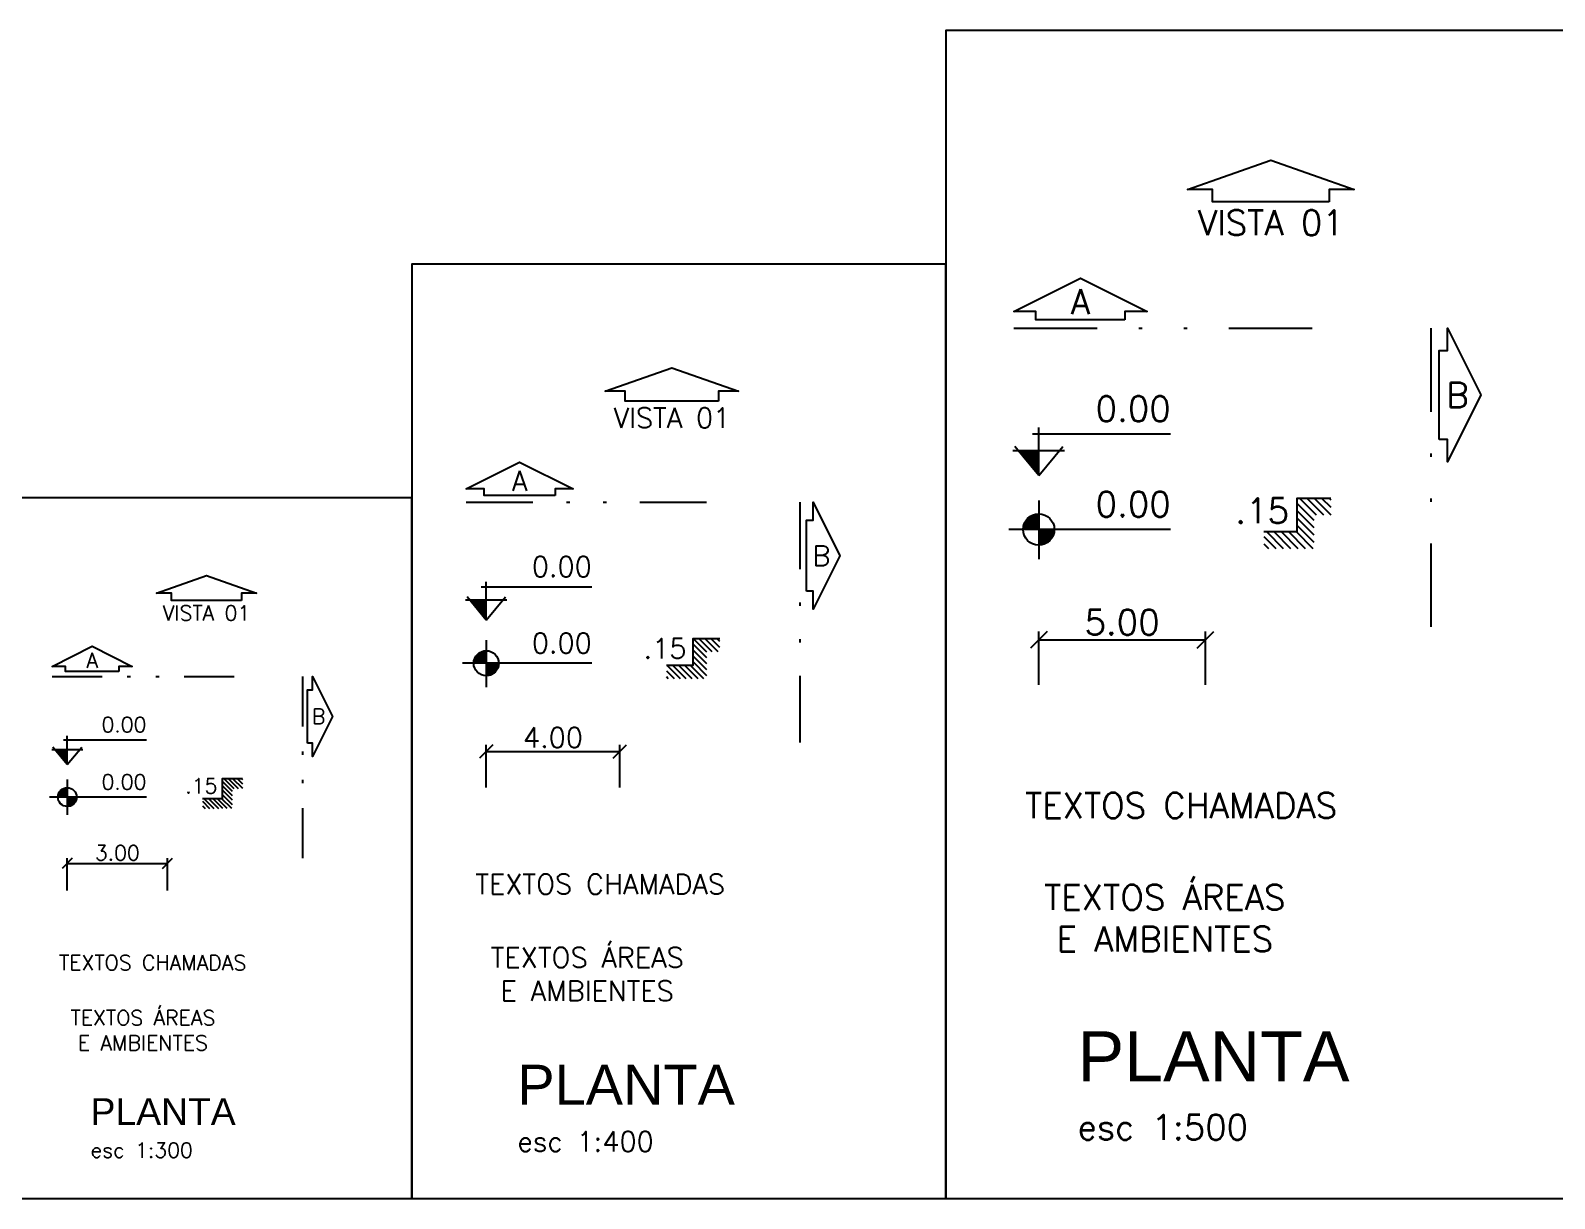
# Model space of a CAD drawing. Header units: millimetres. Extents: x 582 to 770, y 549 to 706.
# Drawn here: x 628.29 to 673.96, y 548.85 to 583.85 of the extents above; entities that cross this region are included whole.
import ezdxf

# ---------------------------------------------------------------- set-up
doc = ezdxf.new("R2010")
doc.units = ezdxf.units.MM
doc.linetypes.add('DIVIDE', pattern=[1.25, 0.5, -0.25, 0, -0.25, 0, -0.25])
for name, color, linetype in [('ARQ-COTAS', 30, 'Continuous'), ('ARQ-LINHACORTE', 3, 'DIVIDE'), ('ARQ-NIVEL', 1, 'Continuous'), ('ARQ-TEXTO2', 2, 'Continuous'), ('ARQ-TEXTO3', 3, 'Continuous'), ('ARQ-TEXTO4', 4, 'Continuous')]:
    doc.layers.add(name, color=color, linetype=linetype)
doc.styles.add('ROMANS', font='romans.shx')
doc.dimstyles.new('1-300', dxfattribs={"dimscale": 3, "dimtxt": 0.15, "dimasz": 0.1, "dimexe": 0.05, "dimexo": 0.1, "dimgap": 0.03, "dimtad": 1, "dimzin": 5, "dimdsep": 46, "dimtxsty": 'ROMANS', "dimblk": 'OBLIQUE', "dimcen": 0, "dimclrd": 256, "dimclre": 256, "dimclrt": 2, "dimadec": 0, "dimazin": 0, "dimtfac": 1, "dimtofl": 0, "dimtmove": 2, "dimatfit": 3, "dimfxl": 0.04, "dimtolj": 1, "dimtzin": 1, "dimarcsym": 0})
doc.dimstyles.new('1-400', dxfattribs={"dimscale": 4, "dimtxt": 0.15, "dimasz": 0.1, "dimexe": 0.05, "dimexo": 0.1, "dimgap": 0.03, "dimtad": 1, "dimzin": 5, "dimdsep": 46, "dimtxsty": 'ROMANS', "dimblk": 'OBLIQUE', "dimcen": 0, "dimclrd": 256, "dimclre": 256, "dimclrt": 2, "dimadec": 0, "dimazin": 0, "dimtfac": 1, "dimtofl": 0, "dimtmove": 2, "dimatfit": 3, "dimfxl": 0.04, "dimtolj": 1, "dimtzin": 1, "dimarcsym": 0})
doc.dimstyles.new('1-500', dxfattribs={"dimscale": 5, "dimtxt": 0.15, "dimasz": 0.1, "dimexe": 0.05, "dimexo": 0.1, "dimgap": 0.03, "dimtad": 1, "dimzin": 5, "dimdsep": 46, "dimtxsty": 'ROMANS', "dimblk": 'OBLIQUE', "dimcen": 0, "dimclrd": 256, "dimclre": 256, "dimclrt": 2, "dimadec": 0, "dimazin": 0, "dimtfac": 1, "dimtofl": 0, "dimtmove": 2, "dimatfit": 3, "dimfxl": 0.04, "dimtolj": 1, "dimtzin": 1, "dimarcsym": 0})

# ---------------------------------------------------------------- blocks, each defined once
blk = doc.blocks.new('_Oblique')
at = {"color": 0, "linetype": 'ByBlock', "lineweight": -2}
blk.add_line((-0.5, -0.5), (0.5, 0.5), dxfattribs=at)
blk = doc.blocks.new('*D20')
at = {"layer": 'ARQ-COTAS', "lineweight": -2}
for p, q in [((629.393, 558.085), (629.393, 559.044)), ((632.393, 558.085), (632.393, 559.044)), ((629.393, 558.894), (632.393, 558.894))]:
    blk.add_line(p, q, dxfattribs=at)
at = {"layer": 'DEFPOINTS', "color": 0}
for p in [(632.393, 558.894), (629.393, 557.785), (632.393, 557.785)]:
    blk.add_point(p, dxfattribs=at)
at = {"layer": 'ARQ-COTAS', "lineweight": -2, "xscale": 0.3, "yscale": 0.3, "zscale": 0.3, "rotation": 180}
blk.add_blockref('_Oblique', (629.393, 558.894), dxfattribs=at)
at = {"layer": 'ARQ-COTAS', "lineweight": -2, "xscale": 0.3, "yscale": 0.3, "zscale": 0.3}
blk.add_blockref('_Oblique', (632.393, 558.894), dxfattribs=at)
at = {"layer": 'ARQ-COTAS', "color": 2, "insert": (630.893, 559.209), "char_height": 0.45, "attachment_point": 5, "style": 'ROMANS'}
blk.add_mtext('\\A1;3.00', dxfattribs=at)
blk = doc.blocks.new('A$C4D0E081D')
at = {"layer": 'ARQ-NIVEL'}
h = blk.add_hatch(dxfattribs=at)
h.set_pattern_fill('ANSI31', color=8, scale=0.25, angle=90, style=0)
h.set_pattern_definition([(135, (-18.381433, -69.158416), (-0.022097087, -0.022097087), [])])
h.paths.add_polyline_path([(0.4, 0.3), (0.2, 0.3), (0.2, 0.1), (0, 0.1), (0, 0), (0.3, 0), (0.3, 0.2), (0.4, 0.2)])
at = {"layer": 'ARQ-NIVEL', "color": 2}
blk.add_lwpolyline([(0, 0.1), (0.2, 0.1), (0.2, 0.3), (0.4, 0.3)], dxfattribs=at)
blk = doc.blocks.new('*D21')
at = {"layer": 'ARQ-COTAS', "lineweight": -2}
for p, q in [((641.95, 561.163), (641.95, 562.442)), ((641.95, 562.242), (645.95, 562.242)), ((645.95, 561.163), (645.95, 562.442))]:
    blk.add_line(p, q, dxfattribs=at)
at = {"layer": 'DEFPOINTS', "color": 0}
for p in [(645.95, 562.242), (641.95, 560.763), (645.95, 560.763)]:
    blk.add_point(p, dxfattribs=at)
at = {"layer": 'ARQ-COTAS', "lineweight": -2, "xscale": 0.4, "yscale": 0.4, "zscale": 0.4, "rotation": 180}
blk.add_blockref('_Oblique', (641.95, 562.242), dxfattribs=at)
at = {"layer": 'ARQ-COTAS', "lineweight": -2, "xscale": 0.4, "yscale": 0.4, "zscale": 0.4}
blk.add_blockref('_Oblique', (645.95, 562.242), dxfattribs=at)
at = {"layer": 'ARQ-COTAS', "color": 2, "insert": (643.95, 562.662), "char_height": 0.6, "attachment_point": 5, "style": 'ROMANS'}
blk.add_mtext('\\A1;4.00', dxfattribs=at)
blk = doc.blocks.new('*D22')
at = {"layer": 'ARQ-COTAS', "lineweight": -2}
for p, q in [((658.506, 564.242), (658.506, 565.841)), ((658.506, 565.591), (663.506, 565.591)), ((663.506, 564.242), (663.506, 565.841))]:
    blk.add_line(p, q, dxfattribs=at)
at = {"layer": 'DEFPOINTS', "color": 0}
for p in [(663.506, 565.591), (658.506, 563.742), (663.506, 563.742)]:
    blk.add_point(p, dxfattribs=at)
at = {"layer": 'ARQ-COTAS', "lineweight": -2, "xscale": 0.5, "yscale": 0.5, "zscale": 0.5, "rotation": 180}
blk.add_blockref('_Oblique', (658.506, 565.591), dxfattribs=at)
at = {"layer": 'ARQ-COTAS', "lineweight": -2, "xscale": 0.5, "yscale": 0.5, "zscale": 0.5}
blk.add_blockref('_Oblique', (663.506, 565.591), dxfattribs=at)
at = {"layer": 'ARQ-COTAS', "color": 2, "insert": (661.006, 566.116), "char_height": 0.75, "attachment_point": 5, "style": 'ROMANS'}
blk.add_mtext('\\A1;5.00', dxfattribs=at)
blk = doc.blocks.new('nivel planta')
at = {"layer": 'ARQ-NIVEL', "color": 1}
for p, q in [((-0.7909, 0.174), (-0.7909, -0.1786)), ((0, 0), (-0.9695, 0)), ((-0.8843, 0.007), (-0.7909, 0.007)), ((-0.8834, 0.0148), (-0.7909, 0.0148)), ((-0.8818, 0.0226), (-0.7909, 0.0226)), ((-0.8795, 0.0304), (-0.7909, 0.0304)), ((-0.8764, 0.0382), (-0.7909, 0.0382)), ((-0.8725, 0.0461), (-0.7909, 0.0461)), ((-0.8676, 0.0539), (-0.7909, 0.0539)), ((-0.8615, 0.0617), (-0.7909, 0.0617)), ((-0.8538, 0.0695), (-0.7909, 0.0695)), ((-0.8439, 0.0773), (-0.7909, 0.0773)), ((-0.8301, 0.0851), (-0.7909, 0.0851)), ((-0.7909, -0.0008), (-0.6971, -0.0008)), ((-0.7909, -0.0086), (-0.6975, -0.0086)), ((-0.7909, -0.0164), (-0.6986, -0.0164)), ((-0.7909, -0.0243), (-0.7003, -0.0243)), ((-0.7909, -0.0321), (-0.7028, -0.0321)), ((-0.7909, -0.0399), (-0.706, -0.0399)), ((-0.7909, -0.0477), (-0.7101, -0.0477)), ((-0.7909, -0.0555), (-0.7153, -0.0555)), ((-0.7909, -0.0633), (-0.7217, -0.0633)), ((-0.7909, -0.0711), (-0.7298, -0.0711)), ((-0.7909, -0.0789), (-0.7403, -0.0789)), ((-0.7909, -0.0868), (-0.7553, -0.0868))]:
    blk.add_line(p, q, dxfattribs=at)
blk.add_circle((-0.7909, 0), 0.0937, dxfattribs=at)
blk = doc.blocks.new('nivel corte')
at = {"color": 1}
for p, q in [((0, 0), (0, 0.2871)), ((-0.0381, 0.2487), (0.7909, 0.2487)), ((-0.1551, 0.15), (0.1551, 0.15)), ((0, 0), (-0.144, 0.1736)), ((0, 0.1406), (-0.1167, 0.1406)), ((0, 0.1313), (-0.1089, 0.1313)), ((0, 0.1219), (-0.1011, 0.1219)), ((0, 0.1125), (-0.0933, 0.1125)), ((0, 0.1031), (-0.0855, 0.1031)), ((0, 0.0938), (-0.0778, 0.0938)), ((0, 0), (0.144, 0.1736)), ((0, 0.0844), (-0.07, 0.0844)), ((0, 0.075), (-0.0622, 0.075)), ((0, 0.0656), (-0.0544, 0.0656)), ((0, 0.0563), (-0.0467, 0.0563)), ((0, 0.0469), (-0.0389, 0.0469)), ((0, 0.0375), (-0.0311, 0.0375)), ((0, 0.0281), (-0.0233, 0.0281)), ((0, 0.0188), (-0.0156, 0.0188)), ((0, 0.0094), (-0.0078, 0.0094))]:
    blk.add_line(p, q, dxfattribs=at)

msp = doc.modelspace()

# ---------------------------------------------------------------- linework, layer by layer
for points in [[(655.724, 548.85), (675.724, 548.85), (675.724, 583.85), (655.724, 583.85)], [(639.724, 548.85), (655.724, 548.85), (655.724, 576.85), (639.724, 576.85)], [(627.724, 548.85), (639.724, 548.85), (639.724, 569.85), (627.724, 569.85)]]:
    msp.add_lwpolyline(points, close=True)
at = {"layer": 'ARQ-LINHACORTE', "ltscale": 5}
for p, q in [((657.756, 574.928), (667.756, 574.928)), ((670.256, 574.928), (670.256, 564.928))]:
    msp.add_line(p, q, dxfattribs=at)
at = {"layer": 'ARQ-LINHACORTE', "ltscale": 4}
for p, q in [((641.35, 569.712), (649.35, 569.712)), ((651.35, 569.712), (651.35, 561.712))]:
    msp.add_line(p, q, dxfattribs=at)
at = {"layer": 'ARQ-LINHACORTE', "ltscale": 3}
for p, q in [((628.943, 564.497), (634.943, 564.497)), ((636.443, 564.497), (636.443, 558.497))]:
    msp.add_line(p, q, dxfattribs=at)
at = {"layer": 'ARQ-LINHACORTE', "linetype": 'ByBlock'}
for points in [[(667.212, 578.714), (663.712, 578.714), (663.712, 579.089), (662.962, 579.089), (665.462, 579.964), (667.962, 579.089), (667.212, 579.089), (667.212, 578.714)], [(661.089, 575.178), (658.423, 575.178), (658.423, 575.428), (657.756, 575.428), (659.756, 576.428), (661.756, 575.428), (661.089, 575.428), (661.089, 575.178)], [(670.506, 571.594), (670.506, 574.261), (670.756, 574.261), (670.756, 574.928), (671.756, 572.928), (670.756, 570.928), (670.756, 571.594), (670.506, 571.594)], [(648.914, 572.741), (646.114, 572.741), (646.114, 573.041), (645.514, 573.041), (647.514, 573.741), (649.514, 573.041), (648.914, 573.041), (648.914, 572.741)], [(644.016, 569.912), (641.883, 569.912), (641.883, 570.112), (641.35, 570.112), (642.95, 570.912), (644.55, 570.112), (644.016, 570.112), (644.016, 569.912)], [(651.55, 567.046), (651.55, 569.179), (651.75, 569.179), (651.75, 569.712), (652.55, 568.112), (651.75, 566.512), (651.75, 567.046), (651.55, 567.046)], [(634.617, 566.769), (632.517, 566.769), (632.517, 566.994), (632.067, 566.994), (633.567, 567.519), (635.067, 566.994), (634.617, 566.994), (634.617, 566.769)], [(630.943, 564.647), (629.343, 564.647), (629.343, 564.797), (628.943, 564.797), (630.143, 565.397), (631.343, 564.797), (630.943, 564.797), (630.943, 564.647)], [(636.593, 562.497), (636.593, 564.097), (636.743, 564.097), (636.743, 564.497), (637.343, 563.297), (636.743, 562.097), (636.743, 562.497), (636.593, 562.497)]]:
    msp.add_lwpolyline(points, dxfattribs=at)

# ---------------------------------------------------------------- block references
at = {"layer": 'ARQ-NIVEL'}
for name, p, xscale, yscale, zscale in [('nivel corte', (658.506, 570.518), 4.999999499999831, 4.999999500000285, 4.9999995), ('nivel planta', (662.46, 568.9), 4.999999499999831, 4.999999500000285, 4.9999995), ('A$C4D0E081D', (665.256, 568.333), 5, 5, 5), ('nivel corte', (641.95, 566.185), 3.999999600000137, 3.999999600000137, 3.9999996), ('nivel planta', (645.113, 564.89), 3.999999600000137, 3.999999600000137, 3.9999996), ('A$C4D0E081D', (647.35, 564.436), 4, 4, 4), ('nivel corte', (629.393, 561.851), 2.999999699999989, 2.999999699999989, 2.9999997), ('nivel planta', (631.766, 560.88), 2.999999699999989, 2.999999699999989, 2.9999997), ('A$C4D0E081D', (633.443, 560.54), 3, 3, 3)]:
    msp.add_blockref(name, p, dxfattribs=dict(at, xscale=xscale, yscale=yscale, zscale=zscale))

# ---------------------------------------------------------------- texts
at = {"layer": 'ARQ-LINHACORTE', "color": 2, "style": 'ROMANS'}
for s, insert, char_height, attachment_point in [('VISTA 01', (665.462, 578.464), 0.75, 2), ('A', (659.756, 575.728), 0.75, 5), ('B', (671.056, 572.928), 0.75, 5), ('VISTA 01', (647.514, 572.541), 0.6, 2), ('A', (642.95, 570.352), 0.6, 5), ('B', (651.99, 568.112), 0.6, 5), ('VISTA 01', (633.567, 566.619), 0.45, 2), ('A', (630.143, 564.977), 0.45, 5), ('B', (636.923, 563.297), 0.45, 5)]:
    msp.add_mtext(s, dxfattribs=dict(at, insert=insert, char_height=char_height, attachment_point=attachment_point))
at = {"layer": 'ARQ-NIVEL', "color": 2, "attachment_point": 9, "style": 'ROMANS'}
for s, insert, char_height in [('0.00', (662.462, 572.142), 0.75), ('0.00', (662.462, 569.28), 0.75), ('.15', (666.006, 569.083), 0.75), ('0.00', (645.115, 567.484), 0.6), ('0.00', (645.115, 565.194), 0.6), ('.15', (647.95, 565.036), 0.6), ('0.00', (631.767, 562.826), 0.45), ('0.00', (631.767, 561.108), 0.45), ('.15', (633.893, 560.99), 0.45)]:
    msp.add_mtext(s, dxfattribs=dict(at, insert=insert, char_height=char_height))
at = {"layer": 'ARQ-TEXTO2', "attachment_point": 1, "style": 'ROMANS'}
for insert, char_height in [((658.094, 561.002), 0.75), ((641.62, 558.572), 0.6), ((629.146, 556.142), 0.45)]:
    msp.add_mtext('TEXTOS CHAMADAS', dxfattribs=dict(at, insert=insert, char_height=char_height))
at = {"layer": 'ARQ-TEXTO3', "attachment_point": 5, "style": 'ROMANS'}
for insert, char_height in [((662.286, 557.25), 0.75), ((644.974, 555.57), 0.6), ((631.661, 553.89), 0.45)]:
    msp.add_mtext('TEXTOS ÁREAS\\PE AMBIENTES', dxfattribs=dict(at, insert=insert, char_height=char_height))
at = {"layer": 'ARQ-TEXTO4', "attachment_point": 1, "style": 'ROMANS'}
for s, insert, char_height in [('{\\fArial|b0|i0|c238|p34;\\H2x;\\C4;PLANTA\\Fromans|c0;\\H0.6666x;\\P\\H0.7501x;\\C2;esc 1:500}', (659.67, 553.861), 0.75), ('{\\fArial|b0|i0|c238|p34;\\H2x;\\C4;PLANTA\\Fromans|c0;\\H0.6664x;\\P\\H0.7503x;\\C2;esc 1:400}', (642.881, 552.859), 0.6), ('{\\fArial|b0|i0|c238|p34;\\H1.778x;\\C4;PLANTA\\Fromans|c0;\\H0.7498x;\\P\\H0.7501x;\\C2;esc 1:300}', (630.092, 551.857), 0.45)]:
    msp.add_mtext(s, dxfattribs=dict(at, insert=insert, char_height=char_height))

# ---------------------------------------------------------------- dimensions: what is measured, and where the dimension line sits
at = {"layer": 'ARQ-COTAS'}
for base, p1, p2, dimstyle, picture, middle in [((663.506, 565.591), (658.506, 563.742), (663.506, 563.742), '1-500', '*D22', (661.006, 566.116)), ((645.95, 562.242), (641.95, 560.763), (645.95, 560.763), '1-400', '*D21', (643.95, 562.662)), ((632.393, 558.894), (629.393, 557.785), (632.393, 557.785), '1-300', '*D20', (630.893, 559.209))]:
    dim = msp.add_linear_dim(base=base, p1=p1, p2=p2, dimstyle=dimstyle, dxfattribs=at)
    dim.commit()
    dim.dimension.update_dxf_attribs({"geometry": picture, "text_midpoint": middle})

doc.saveas('drawing.dxf')
